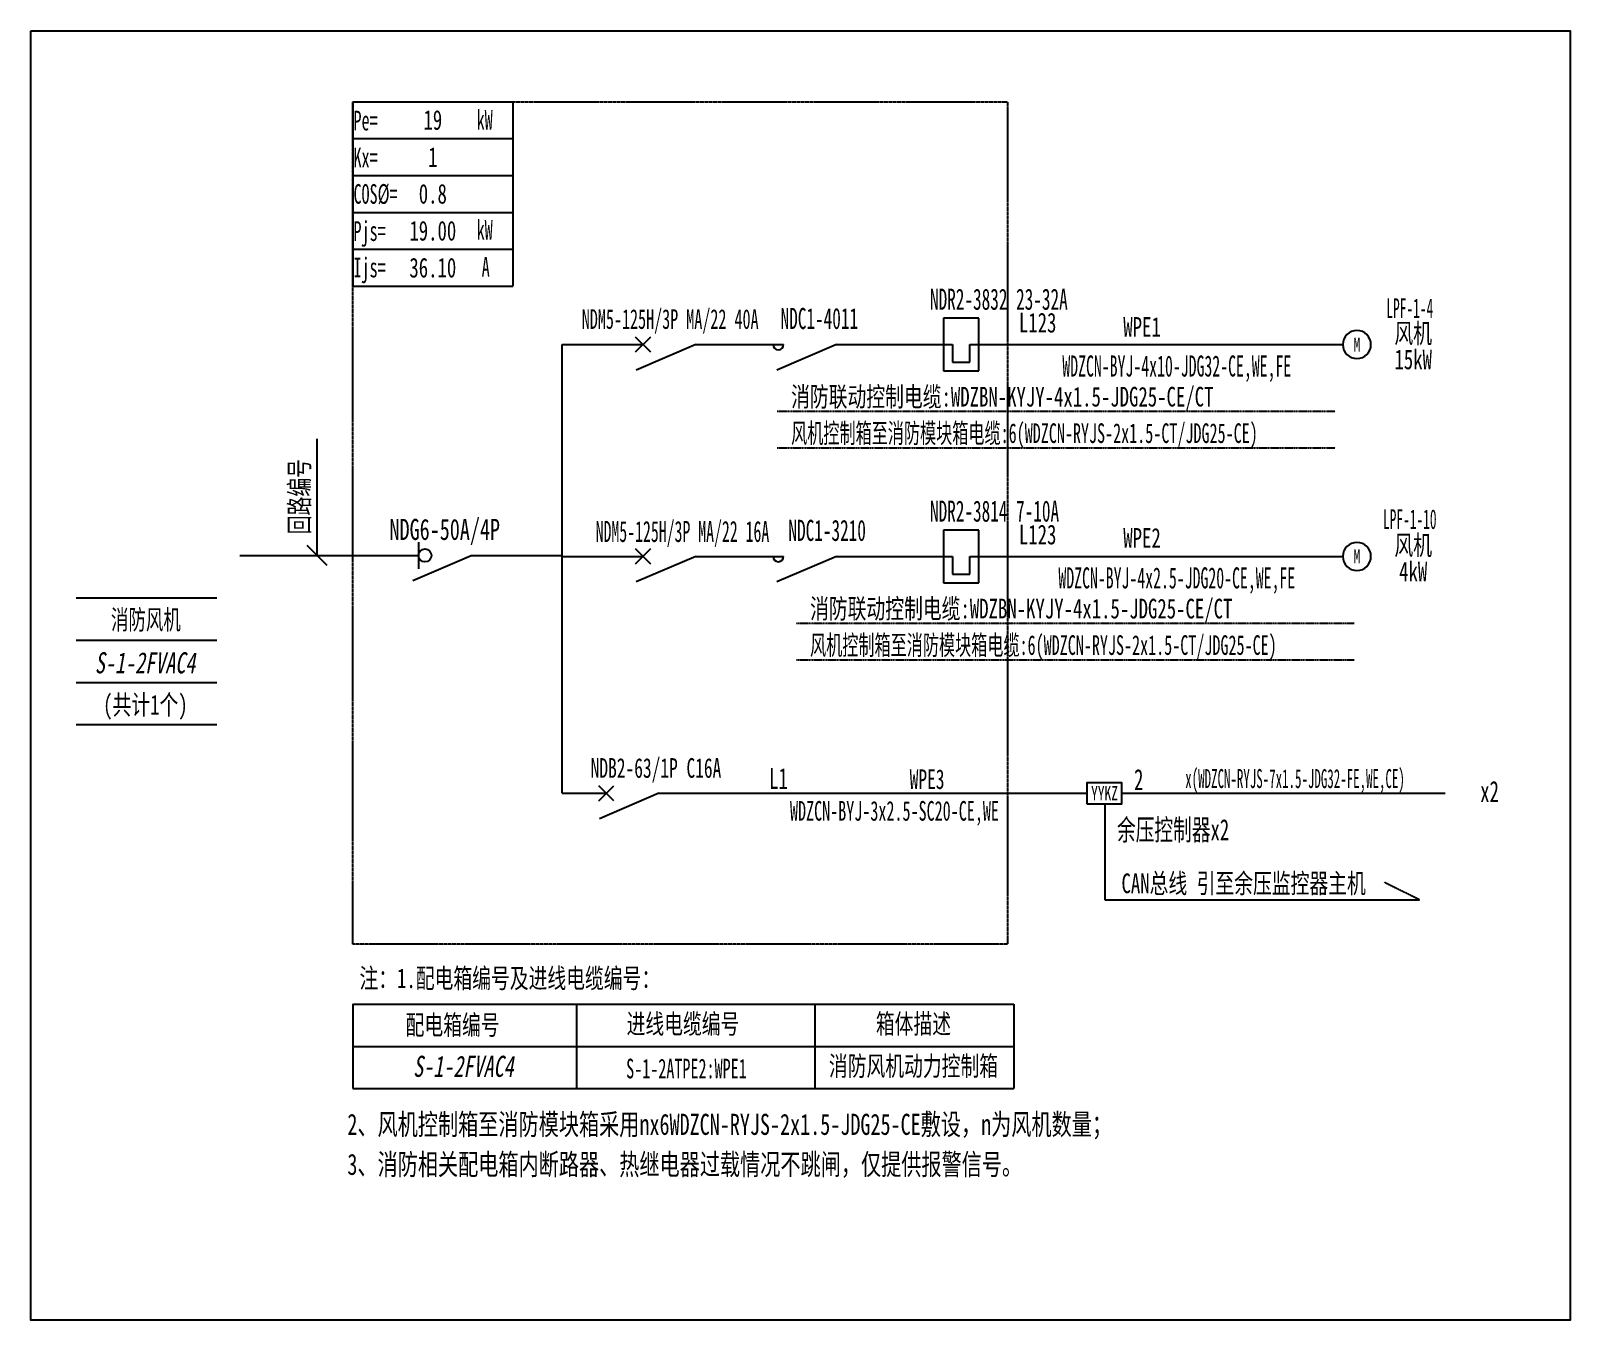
# Model space of a CAD drawing. Extents: x 425010 to 427407, y 318614 to 320622.
import ezdxf
from ezdxf.enums import TextEntityAlignment as Align

# ---------------------------------------------------------------- set-up
doc = ezdxf.new("R2010")
doc.units = 0
doc.header["$MEASUREMENT"] = 0
for name, pattern in [('DASH', [0.35, 0.25, -0.1]), ('DASHDOT', [1, 0.5, -0.25, 0, -0.25]), ('DASHED', [0.75, 0.5, -0.25])]:
    doc.linetypes.add(name, pattern=pattern)
for name, color, linetype in [('D_E_Eqpm(强电设备)', 100, 'Continuous'), ('D_E_Eqpm（强电设备）', 100, 'Continuous'), ('D_E_Text(强电文字)', 51, 'Continuous'), ('D_E_Text（强电文字）', 51, 'Continuous'), ('D_E_Wire(强电线缆)', 10, 'Continuous'), ('D_E_Wire（强电线缆）', 10, 'Continuous'), ('D_Em_Eqpm（消防设备）', 100, 'Continuous'), ('D_T_TableDim（表格尺寸）', 255, 'Continuous'), ('E_E_Text（强电文字）', 51, 'Continuous'), ('系统图', 220, 'Continuous')]:
    doc.layers.add(name, color=color, linetype=linetype)
doc.styles.add('$1$电气', font='', dxfattribs={"width": 0.7})
doc.styles.add('$1$电气箱', font='simhei.ttf', dxfattribs={"width": 0.8, "oblique": 10})
doc.styles.add('$3$电气', font='', dxfattribs={"width": 0.7})
doc.styles.add('电气', font='', dxfattribs={"width": 0.7})
doc.styles.add('电气箱', font='simhei.ttf', dxfattribs={"width": 0.8, "oblique": 10})
doc.styles.get('$1$电气').set_extended_font_data('SimSun')
doc.styles.get('$3$电气').set_extended_font_data('SimSun')
doc.styles.get('电气').set_extended_font_data('SimSun')

# ---------------------------------------------------------------- blocks, each defined once
blk = doc.blocks.new('A$C670F4C17')
at = {"layer": 'D_E_Wire（强电线缆）', "linetype": 'DASHDOT', "ltscale": 0.5}
blk.add_line((0, 0), (7936, 0), dxfattribs=at)
at = {"layer": 'D_E_Text（强电文字）', "style": '电气', "width": 0.7}
blk.add_text('消防联动控制电缆:WDZBN-KYJY-4x1.5-JDG25-CE/CT', height=280, dxfattribs=at).set_placement((198, 68))
blk = doc.blocks.new('A$C70CE04DF')
at = {"layer": 'D_E_Wire（强电线缆）', "linetype": 'DASHDOT', "ltscale": 0.5}
blk.add_line((0, 0), (7936, 0), dxfattribs=at)
at = {"layer": 'D_E_Text（强电文字）', "style": '电气', "width": 0.6}
blk.add_text('风机控制箱至消防模块箱电缆:6(WDZCN-RYJS-2x1.5-CT/JDG25-CE)', height=280, dxfattribs=at).set_placement((198, 68))
blk = doc.blocks.new('1')
at = {"layer": 'D_E_Eqpm(强电设备)'}
for p, q in [((-314387, 61832), (-314387, 61082)), ((-313887, 61832), (-314387, 61832)), ((-313887, 61082), (-313887, 61832)), ((-314262, 61457), (-314262, 61207)), ((-314012, 61207), (-314012, 61457)), ((-314387, 61082), (-313887, 61082)), ((-314262, 61207), (-314012, 61207))]:
    blk.add_line(p, q, dxfattribs=at)
blk = doc.blocks.new('电机')
at = {"layer": 'D_E_Eqpm（强电设备）'}
for start, end in [(90, 180), (180, 270), (0, 90), (270, 0)]:
    blk.add_arc((0, 0), 200, start, end, dxfattribs=at)
at = {"layer": 'D_E_Eqpm（强电设备）', "color": 51, "style": '电气', "width": 0.7}
blk.add_text('M', height=200, dxfattribs=at).set_placement((0, 0), align=Align.MIDDLE)

msp = doc.modelspace()

# ---------------------------------------------------------------- linework, layer by layer
at = {"linetype": 'DASHED'}
for p, q in [((425511.5, 320511.6, 0), (426530.6, 320511.6, 0)), ((425511.5, 319199.5, 0), (425511.5, 320511.6, 0)), ((426530.6, 320511.6, 0), (426530.6, 319199.5, 0)), ((426530.6, 319199.5, 0), (425511.5, 319199.5, 0))]:
    msp.add_line(p, q, dxfattribs=at)
at = {"layer": 'D_E_Eqpm(强电设备)', "color": 100}
for p, q in [((425951.6, 320121.8, 0), (425974.8, 320145, 0)), ((425974.8, 320121.8, 0), (425951.6, 320145, 0)), ((425974.8, 320145, 0), (425951.6, 320121.8, 0)), ((425951.6, 320145, 0), (425974.8, 320121.8, 0)), ((426045.4, 320133.4, 0), (425952.7, 320093.7, 0)), ((426264.3, 320133.4, 0), (426171.6, 320093.7, 0)), ((425951.6, 319791.8, 0), (425974.8, 319815, 0)), ((425974.8, 319791.8, 0), (425951.6, 319815, 0)), ((425974.8, 319815, 0), (425951.6, 319791.8, 0)), ((425951.6, 319815, 0), (425974.8, 319791.8, 0)), ((426045.4, 319803.4, 0), (425952.7, 319763.7, 0)), ((426264.3, 319803.4, 0), (426171.6, 319763.7, 0))]:
    msp.add_line(p, q, dxfattribs=at)
for centre in [(426174, 320133.4, 0), (426174, 319803.4, 0)]:
    msp.add_arc(centre, 8.21, 180, 0, dxfattribs=at)
at = {"layer": 'D_E_Eqpm（强电设备）'}
for p, q in [((425613.6, 319825.7, 0), (425613.6, 319784.1, 0)), ((425894.4, 319423, 0), (425917.6, 319446.2, 0)), ((425917.6, 319423, 0), (425894.4, 319446.2, 0)), ((425894.4, 319423, 0), (425917.6, 319446.2, 0)), ((425917.6, 319423, 0), (425894.4, 319446.2, 0)), ((425988.1, 319434.6, 0), (425895.4, 319394.9, 0)), ((425988.1, 319434.6, 0), (425895.4, 319394.9, 0))]:
    msp.add_line(p, q, dxfattribs=at)
at = {"layer": 'D_E_Eqpm（强电设备）', "color": 100}
msp.add_line((425605.1, 319766.1, 0), (425695.7, 319804.9, 0), dxfattribs=at)
at = {"layer": 'D_E_Eqpm（强电设备）'}
msp.add_circle((425623.7, 319804.9, 0), 10.1, dxfattribs=at)
at = {"layer": 'D_E_Text（强电文字）'}
for p, q in [((425511.5, 320511.6, 0), (425760.6, 320511.6, 0)), ((425511.5, 320511.6, 0), (425511.5, 320224.2, 0)), ((425760.6, 320511.6, 0), (425760.6, 320224.2, 0)), ((425511.5, 320454.1, 0), (425760.6, 320454.1, 0)), ((425511.5, 320396.7, 0), (425760.6, 320396.7, 0)), ((425511.5, 320339.2, 0), (425760.6, 320339.2, 0)), ((425511.5, 320281.7, 0), (425760.6, 320281.7, 0)), ((425511.5, 320224.2, 0), (425760.6, 320224.2, 0)), ((425455.9, 319804.9, 0), (425455.9, 319986.6, 0)), ((425471.4, 319789.4, 0), (425440.4, 319820.4, 0))]:
    msp.add_line(p, q, dxfattribs=at)
at = {"layer": 'D_E_Wire(强电线缆)', "color": 10}
for p, q in [((425837.2, 320133.4, 0), (425963.2, 320133.4, 0)), ((426045.4, 320133.4, 0), (426182.2, 320133.4, 0)), ((426264.3, 320133.4, 0), (426445, 320133.4, 0)), ((426472.4, 320133.4, 0), (427053, 320133.4, 0)), ((425837.2, 319803.4, 0), (425963.2, 319803.4, 0)), ((426045.4, 319803.4, 0), (426182.2, 319803.4, 0)), ((426264.3, 319803.4, 0), (426445, 319803.4, 0)), ((426472.4, 319803.4, 0), (427053, 319803.4, 0))]:
    msp.add_line(p, q, dxfattribs=at)
at = {"layer": 'D_E_Wire（强电线缆）'}
for p, q in [((425837.2, 319434.6, 0), (425837.2, 320133.4, 0)), ((425837.2, 319698.4, 0), (425837.2, 320038.4, 0)), ((425335.4, 319804.9, 0), (425613.6, 319804.9, 0)), ((425695.7, 319804.9, 0), (425837.2, 319804.9, 0)), ((425837.2, 319434.6, 0), (425906, 319434.6, 0)), ((425988.1, 319434.6, 0), (426654.4, 319434.6, 0)), ((426709.1, 319434.6, 0), (427212.2, 319434.6, 0))]:
    msp.add_line(p, q, dxfattribs=at)
at = {"layer": 'D_E_Wire（强电线缆）', "linetype": 'DASH'}
for p, q in [((426682.6, 319418.2, 0), (426682.6, 319268.4, 0)), ((427172.9, 319268.4, 0), (427117.8, 319295.6, 0)), ((426682.6, 319268.4, 0), (427172.9, 319268.4, 0))]:
    msp.add_line(p, q, dxfattribs=at)
at = {"layer": 'D_Em_Eqpm（消防设备）', "elevation": 0}
msp.add_lwpolyline([(426654.4, 319418.2), (426709.1, 319418.2), (426709.1, 319451), (426654.4, 319451)], close=True, dxfattribs=at)
at = {"layer": 'D_T_TableDim（表格尺寸）', "color": 255}
for p, q in [((425080.6, 319738.7, 0), (425299.6, 319738.7, 0)), ((425080.6, 319673, 0), (425299.6, 319673, 0)), ((425080.6, 319607.3, 0), (425299.6, 319607.3, 0)), ((425080.6, 319607.3, 0), (425299.6, 319607.3, 0)), ((425080.6, 319607.3, 0), (425299.6, 319607.3, 0)), ((425080.6, 319607.3, 0), (425299.6, 319607.3, 0)), ((425080.6, 319607.3, 0), (425299.6, 319607.3, 0)), ((425080.6, 319541.6, 0), (425299.6, 319541.6, 0))]:
    msp.add_line(p, q, dxfattribs=at)
at = {"layer": 'D_T_TableDim（表格尺寸）', "ltscale": 3.5}
for p, q in [((425511.5, 319106, 0), (426540.6, 319106, 0)), ((425511.5, 319106, 0), (425511.5, 318974.6, 0)), ((425859.5, 319106, 0), (425859.5, 318974.6, 0)), ((426230.9, 319106, 0), (426230.9, 318974.6, 0)), ((426540.6, 319106, 0), (426540.6, 318974.6, 0)), ((425511.5, 319040.3, 0), (426540.6, 319040.3, 0)), ((425511.5, 319040.3, 0), (426540.6, 319040.3, 0)), ((425859.5, 319040.3, 0), (425859.5, 318974.6, 0)), ((426230.9, 319040.3, 0), (426230.9, 318974.6, 0)), ((425511.5, 318974.6, 0), (426540.6, 318974.6, 0))]:
    msp.add_line(p, q, dxfattribs=at)
at = {"layer": '系统图', "ltscale": 9973.992009}
msp.add_lwpolyline([(425010, 320622), (427407, 320622), (427407, 318614), (425010, 318614)], close=True, dxfattribs=at)

# ---------------------------------------------------------------- block references
at = {"layer": 'D_E_Eqpm(强电设备)', "color": 100, "xscale": 0.1094943036279216, "yscale": 0.1094943036279216, "zscale": 0.1094943036279216}
for p in [(460854.9, 313404.2, 0), (460854.9, 313074.2, 0)]:
    msp.add_blockref('1', p, dxfattribs=at)
at = {"layer": 'D_E_Eqpm（强电设备）', "xscale": 0.1094943036279216, "yscale": 0.1094943036279216, "zscale": 0.1094943036279216}
for p in [(427074.9, 320133.4, 0), (427074.9, 319803.4, 0)]:
    msp.add_blockref('电机', p, dxfattribs=at)
at = {"layer": 'D_E_Wire（强电线缆）', "xscale": 0.1094943036279216, "yscale": 0.1094943036279216, "zscale": 0.1094943036279216}
for name, p in [('A$C670F4C17', (426172.2, 320029.4, 0)), ('A$C70CE04DF', (426172.2, 319972.6, 0)), ('A$C670F4C17', (426201.7, 319699.4, 0)), ('A$C70CE04DF', (426201.7, 319642.6, 0))]:
    msp.add_blockref(name, p, dxfattribs=at)

# ---------------------------------------------------------------- texts
at = {"layer": 'D_E_Text(强电文字)', "color": 51, "style": '电气'}
for s, height, width, p in [('NDR2-3832 23-32A', 32.848, 0.6, (426410.1, 320187.6, 0)), ('NDC1-4011', 32.85, 0.6, (426177.5, 320157.6, 0)), ('NDR2-3814 7-10A', 32.848, 0.6, (426410.1, 319857.6, 0)), ('NDM5-125H/3P MA/22 16A', 32.848, 0.55, (425889.5, 319825.9, 0)), ('NDC1-3210', 32.85, 0.6, (426189.7, 319827.6, 0))]:
    msp.add_text(s, height=height, dxfattribs=dict(at, width=width)).set_placement(p)
at = {"layer": 'D_E_Text(强电文字)', "color": 51, "style": '电气', "width": 0.55}
for s, p in [('WDZCN-BYJ-4x10-JDG32-CE,WE,FE', (426794.4, 320096, 0)), ('WDZCN-BYJ-4x2.5-JDG20-CE,WE,FE', (426794.4, 319766, 0))]:
    msp.add_text(s, height=32.848, dxfattribs=at).set_placement(p, align=Align.MIDDLE)
at = {"layer": 'D_E_Text(强电文字)', "color": 51, "style": '$3$电气', "width": 0.7}
msp.add_text('NDG6-50A/4P', height=32.848, dxfattribs=at).set_placement((425654.6, 319829.1, 0), align=Align.CENTER)
at = {"layer": 'D_E_Text（强电文字）', "linetype": 'Continuous', "style": '电气', "width": 0.6}
for s, height, p in [('Pe=', 30.66, (425512.5, 320466.9, 0)), ('kW', 30.66, (425704.2, 320468, 0)), ('Kx=', 30.66, (425512.5, 320409.3, 0)), ('COS%%C=', 30.66, (425512.5, 320352.6, 0)), ('Pjs=', 30.66, (425512.5, 320294.8, 0)), ('kW', 30.66, (425704.2, 320296.8, 0)), ('Ijs=', 30.66, (425512.5, 320238, 0)), ('A', 30.7, (425712.1, 320239.2, 0))]:
    msp.add_text(s, height=height, dxfattribs=at).set_placement(p)
at = {"layer": 'D_E_Text（强电文字）', "color": 51, "style": '电气', "width": 0.5}
for s, height, p in [('LPF-1-4', 30.66, (427157.2, 320174.7, 0)), ('LPF-1-10', 30.66, (427157.2, 319846.2, 0)), ('x(WDZCN-RYJS-7x1.5-JDG32-FE,WE,CE)', 29.563, (426978.5, 319442.7, 0))]:
    msp.add_text(s, height=height, dxfattribs=at).set_placement(p, align=Align.CENTER)
at = {"layer": 'D_E_Text（强电文字）'}
for s, height, style, width, p in [('NDM5-125H/3P MA/22 40A', 30.658, '电气', 0.6, (426005.6, 320170.6, 0)), ('风机', 30.66, '电气', 0.7, (427162.5, 320151.5, 0)), ('15kW', 30.66, '电气', 0.7, (427162.5, 320110.7, 0)), ('风机', 30.66, '电气', 0.7, (427162.5, 319821.5, 0)), ('4kW', 30.66, '电气', 0.7, (427162.5, 319780.7, 0)), ('消防风机', 30.66, '$1$电气', 0.65, (425189.2, 319705.6, 0)), ('NDB2-63/1P C16A', 30.658, '电气', 0.65, (425983.5, 319471.5, 0)), ('WDZCN-BYJ-3x2.5-SC20-CE,WE', 30.658, '电气', 0.6, (426354.8, 319403.5, 0)), ('CAN总线 引至余压监控器主机', 30.658, '电气', 0.7, (426898.5, 319295.1, 0)), ('配电箱编号', 30.66, '电气', 0.7, (425666.8, 319074.5, 0)), ('进线电缆编号', 30.66, '电气', 0.7, (426025.5, 319076.2, 0)), ('箱体描述', 30.66, '电气', 0.7, (426384.4, 319076.2, 0)), ('S-1-2ATPE2:WPE1', 30.658, '电气', 0.6, (426030.9, 319005.9, 0)), ('消防风机动力控制箱', 30.66, '电气', 0.7, (426384.4, 319010.5, 0))]:
    msp.add_text(s, height=height, dxfattribs=dict(at, style=style, width=width)).set_placement(p, align=Align.MIDDLE)
at = {"layer": 'D_E_Text（强电文字）', "style": '电气', "width": 0.7}
for s, height, p in [('L123', 30.66, (426548.6, 320152.2, 0)), ('L123', 30.66, (426548.6, 319822.2, 0)), ('注：1.配电箱编号及进线电缆编号：', 30.658, (425521.7, 319131.2, 0)), (' 2、风机控制箱至消防模块箱采用nx6WDZCN-RYJS-2x1.5-JDG25-CE敷设，n为风机数量；', 32.848, (425487.3, 318902.6, 0)), (' 3、消防相关配电箱内断路器、热继电器过载情况不跳闸，仅提供报警信号。', 32.848, (425487.3, 318840.3, 0))]:
    msp.add_text(s, height=height, dxfattribs=at).set_placement(p)
at = {"layer": 'D_E_Text（强电文字）', "color": 51, "style": '电气', "width": 0.7}
for s, p in [('WPE1', (426711.1, 320145.5, 0)), ('WPE2', (426711.1, 319817, 0))]:
    msp.add_text(s, height=30.66, dxfattribs=at).set_placement(p)
at = {"layer": 'D_E_Text（强电文字）', "style": '$3$电气', "width": 0.7}
msp.add_text('回路编号', height=30.66, rotation=90, dxfattribs=at).set_placement((425443.5, 319838, 0))
at = {"layer": 'D_E_Text（强电文字）', "oblique": 10, "width": 0.7}
for style, p in [('$1$电气箱', (425187.9, 319637.8, 0)), ('电气箱', (425683.5, 319009.4, 0))]:
    msp.add_text('S-1-2FVAC4', height=32.85, dxfattribs=dict(at, style=style)).set_placement(p, align=Align.MIDDLE)
at = {"layer": 'D_E_Text（强电文字）', "style": '$1$电气', "width": 0.7}
msp.add_text('(共计1个)', height=30.66, dxfattribs=at).set_placement((425188.5, 319557.2, 0), align=Align.CENTER)
at = {"layer": 'D_E_Text（强电文字）', "width": 249.077, "attachment_point": 5, "style": '电气'}
for s, insert, char_height in [('19', (425636, 320482.9, 0), 30.66), ('1', (425636, 320425.4, 0), 30.7), ('0.8', (425636, 320367.9, 0), 30.66), ('{\\C200;19.00}', (425636, 320310.4, 0), 30.658), ('{\\C200;36.10}', (425636, 320252.9, 0), 30.658)]:
    msp.add_mtext(s, dxfattribs=dict(at, insert=insert, char_height=char_height))
at = {"layer": 'D_Em_Eqpm（消防设备）', "color": 51, "style": '电气', "width": 0.7}
msp.add_text('YYKZ', height=21.9, dxfattribs=at).set_placement((426681.9, 319423.8, 0), align=Align.CENTER)
at = {"layer": 'E_E_Text（强电文字）', "linetype": 'Continuous', "style": '电气', "width": 0.65}
for s, height, p in [('L1', 32.85, (426159.8, 319441.2, 0)), ('2', 32.8, (426727.9, 319439.5, 0)), ('x2', 32.85, (427266.9, 319420.9, 0)), ('余压控制器x2', 32.85, (426701.3, 319361.4, 0))]:
    msp.add_text(s, height=height, dxfattribs=at).set_placement(p)
msp.add_text('WPE3', height=30.66, dxfattribs=at).set_placement((426405.6, 319441.2, 0), align=Align.CENTER)

doc.saveas('drawing.dxf')
